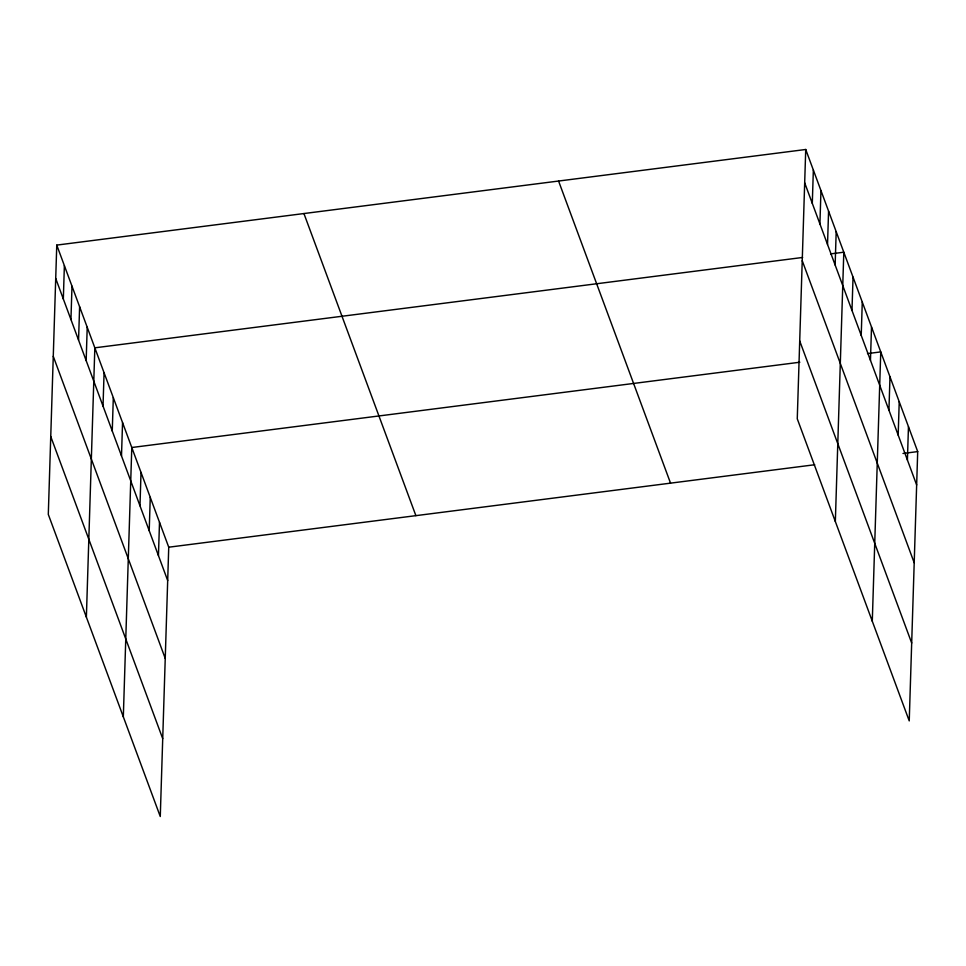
<?xml version="1.0" encoding="UTF-8"?>
<svg xmlns="http://www.w3.org/2000/svg" width="966" height="966" viewBox="0 0 966 966"><rect width="100%" height="100%" fill="white"/><g stroke="black" fill="none" stroke-linecap="round" stroke-linejoin="round"><path stroke-width="1.45" d="M56.765 245.098L48.3 514.407L160.271 816.512L168.736 547.203L56.765 245.098L805.729 149.488L917.7 451.593L909.235 720.902L797.264 418.797L805.729 149.488M63.333 298.989L64.372 265.638M70.941 319.541L71.991 286.19M78.56 340.08L79.61 306.729M86.167 360.62L87.218 327.269M86.372 617.117L94.837 347.82L802.613 257.463M103.024 406.082L104.074 372.743M112.261 431.017L113.312 397.666M121.499 455.94L122.549 422.589M123.322 716.808L131.787 447.512L799.836 362.226M139.973 505.786L141.024 472.434M149.211 530.708L150.261 497.357M158.448 555.631L159.499 522.28M812.297 203.379L813.348 170.04M819.917 223.931L820.955 190.58M827.524 244.47L828.574 211.119M835.143 265.01L836.194 231.659M835.336 521.507L843.801 252.211L830.567 253.901M851.988 310.484L853.038 277.133M861.225 335.407L862.276 302.056M870.463 360.33L871.513 326.979M872.286 621.21L880.75 351.902L867.504 353.592M888.937 410.176L889.988 376.825M898.175 435.098L899.225 401.747M907.412 460.021L908.463 426.67M168.736 547.203L814.712 464.743M902.993 453.477L917.7 451.593M804.69 182.84L916.649 484.944M802.239 260.711L914.21 562.804M799.715 340.938L911.687 643.03M558.577 181.04L670.537 483.145M303.928 213.546L415.887 515.651M55.714 278.45L167.686 580.554M53.263 356.309L165.234 658.414M50.751 436.535L162.711 738.64"/></g></svg>
